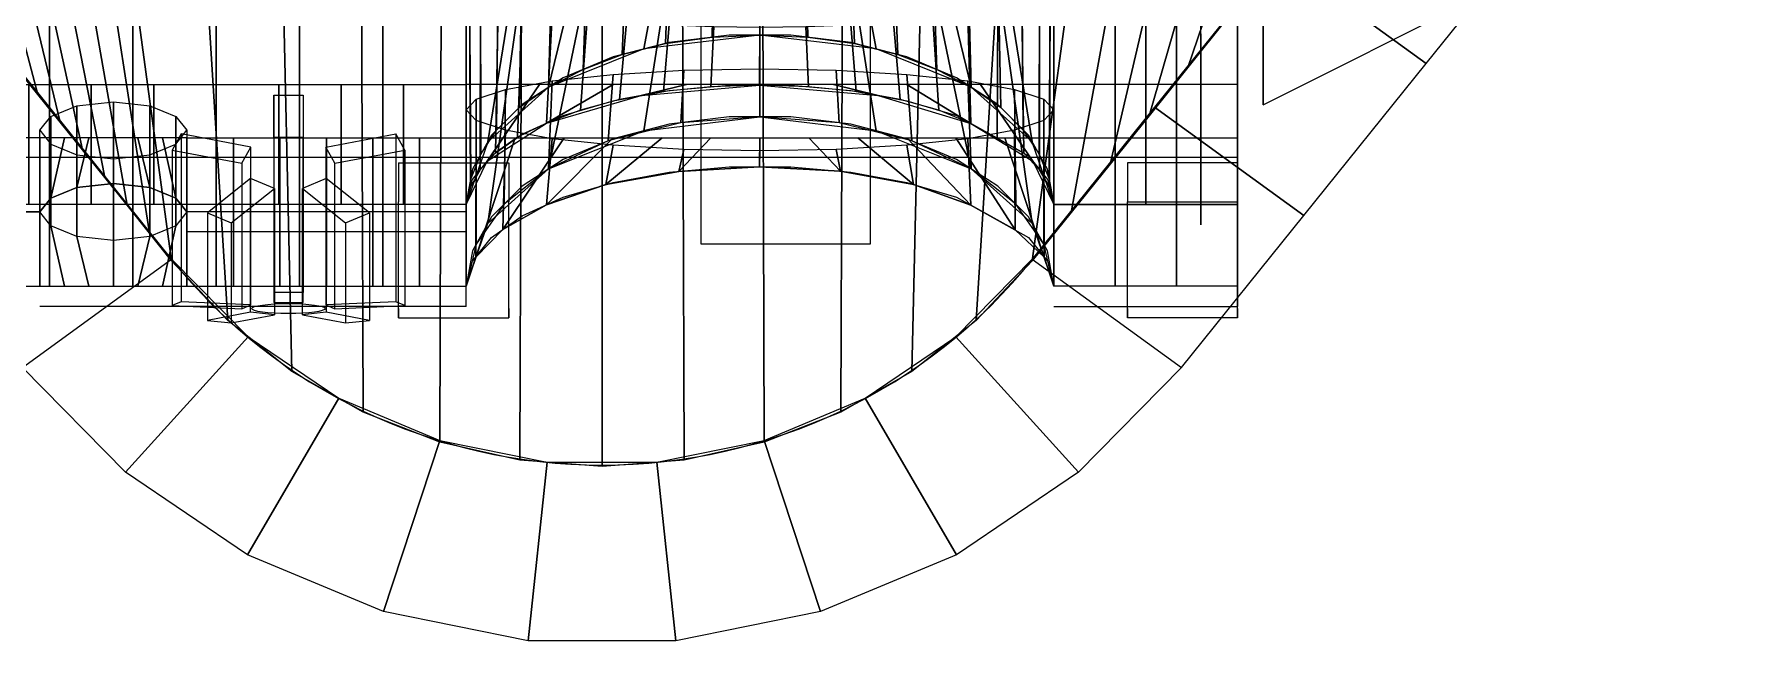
# Model space of a CAD drawing. Extents: x -54 to 215, y -235 to 116.
# Drawn here: x 123.58 to 146.99, y -145.09 to -136.71 of the extents above; entities that cross this region are included whole.
import ezdxf

# ---------------------------------------------------------------- set-up
doc = ezdxf.new("R2010")
doc.units = 0
doc.layers.get('0').update_dxf_attribs({"linetype": 'CONTINUOUS'})
for name, color, linetype in [('A', 7, 'CONTINUOUS'), ('F', 7, 'CONTINUOUS'), ('G', 7, 'CONTINUOUS'), ('GUN', 7, 'CONTINUOUS'), ('H', 7, 'CONTINUOUS'), ('J', 7, 'CONTINUOUS'), ('N', 7, 'CONTINUOUS')]:
    doc.layers.add(name, color=color, linetype=linetype)

# ---------------------------------------------------------------- blocks, each defined once
blk = doc.blocks.new('M-1-01')
at = {"color": 0, "invisible_edges": 15}
blk.add_3dface([(-1.633, -138.695, 3.696), (-1.633, -186.602, -1.879), (-59.633, -186.602, -1.879), (-59.633, -138.695, 3.696)], dxfattribs=at)
at = {"layer": 'A', "color": 0, "extrusion": (0, -0.113734, 0.993511)}
for p, q in [((-44.734, -143.528, 4.352), (-36.49, -153.766, 3.18)), ((-19.782, -147.563, 3.89), (-24.777, -153.766, 3.18))]:
    blk.add_line(p, q, dxfattribs=at)
blk.add_arc((-30.633, -147.721, 20.647), 7.5, 218.6598, 321.3402, dxfattribs=at)
at = {"layer": 'A', "color": 0}
mesh = blk.add_polymesh((2, 42), dxfattribs=at)
for k, corner in enumerate([(-42.391, -138.708), (-42.418, -139.046), (-42.444, -139.384), (-42.47, -139.722), (-42.497, -140.06), (-42.405, -140.371), (-42.286, -140.688), (-42.243, -141.024), (-42.278, -141.36), (-42.388, -141.681), (-42.567, -141.968), (-42.808, -142.208), (-43.097, -142.387), (-43.419, -142.498), (-43.45, -142.701), (-43.284, -142.998), (-43.119, -143.294), (-42.953, -143.591), (-42.788, -143.888), (-42.622, -144.184), (-42.457, -144.481), (-42.292, -144.777), (-42.126, -145.074), (-41.961, -145.371), (-41.795, -145.667), (-41.63, -145.964), (-41.461, -146.258), (-41.273, -146.542), (-41.067, -146.812), (-40.843, -147.067), (-40.601, -147.307), (-40.344, -147.53), (-40.072, -147.735), (-39.787, -147.92), (-39.489, -148.087), (-39.181, -148.232), (-38.863, -148.356), (-38.538, -148.459), (-38.207, -148.539), (-37.87, -148.597), (-37.531, -148.631), (-37.19, -148.643), (-42.391, -138.708), (-42.875, -138.747), (-43.347, -138.863), (-43.793, -139.053), (-44.203, -139.313), (-44.565, -139.634), (-44.87, -140.009), (-45.11, -140.429), (-45.279, -140.881), (-45.372, -141.355), (-45.388, -141.837), (-45.324, -142.315), (-45.184, -142.777), (-44.971, -143.211), (-44.69, -143.605), (-44.386, -143.982), (-44.083, -144.359), (-43.779, -144.736), (-43.475, -145.113), (-43.172, -145.491), (-42.868, -145.868), (-42.564, -146.245), (-42.26, -146.622), (-41.957, -146.999), (-41.653, -147.377), (-41.349, -147.754), (-41.046, -148.131), (-40.742, -148.508), (-40.438, -148.885), (-40.134, -149.262), (-39.831, -149.64), (-39.527, -150.017), (-39.223, -150.394), (-38.92, -150.771), (-38.616, -151.148), (-38.312, -151.526), (-38.008, -151.903), (-37.705, -152.28), (-37.401, -152.657), (-37.097, -153.034), (-36.793, -153.412), (-36.49, -153.789)]):
    mesh.set_mesh_vertex(divmod(k, 42), corner)
mesh = blk.add_polymesh((2, 25), dxfattribs=at)
for k, corner in enumerate([(-24.077, -148.643), (-23.424, -148.6), (-22.783, -148.474), (-22.163, -148.265), (-21.577, -147.977), (-21.033, -147.616), (-20.541, -147.188), (-20.11, -146.699), (-19.747, -146.159), (-19.457, -145.576), (-19.247, -144.961), (-19.119, -144.324), (-19.077, -143.675), (-19.119, -143.027), (-19.247, -142.39), (-19.457, -141.774), (-19.747, -141.192), (-20.11, -140.651), (-20.541, -140.163), (-21.033, -139.734), (-21.577, -139.373), (-22.163, -139.086), (-22.783, -138.877), (-23.424, -138.75), (-24.077, -138.708), (-24.777, -153.789), (-24.247, -153.131), (-23.718, -152.473), (-23.188, -151.816), (-22.658, -151.158), (-22.129, -150.5), (-21.599, -149.843), (-21.07, -149.185), (-20.54, -148.527), (-20.01, -147.87), (-19.498, -147.199), (-19.084, -146.465), (-18.789, -145.676), (-18.619, -144.852), (-18.579, -144.011), (-18.669, -143.175), (-18.887, -142.362), (-19.229, -141.592), (-19.685, -140.883), (-20.245, -140.252), (-20.896, -139.714), (-21.623, -139.282), (-22.408, -138.965), (-23.232, -138.773), (-24.077, -138.708)]):
    mesh.set_mesh_vertex(divmod(k, 25), corner)
mesh = blk.add_polymesh((2, 4), dxfattribs=at)
for k, corner in enumerate([(-36.49, -153.766), (-39.238, -150.353), (-41.986, -146.94), (-44.734, -143.528), (-38.52, -155.24), (-41.268, -151.827), (-44.016, -148.414), (-46.764, -145.001)]):
    mesh.set_mesh_vertex(divmod(k, 4), corner)
mesh = blk.add_polymesh((2, 4), dxfattribs=at)
for k, corner in enumerate([(-19.782, -147.563), (-21.447, -149.631), (-23.112, -151.698), (-24.777, -153.766), (-17.752, -149.037), (-19.417, -151.104), (-21.082, -153.172), (-22.746, -155.24)]):
    mesh.set_mesh_vertex(divmod(k, 4), corner)
mesh = blk.add_polymesh((2, 13), dxfattribs=at)
for k, corner in enumerate([(-37.19, -148.643), (-36.097, -148.643), (-35.004, -148.643), (-33.912, -148.643), (-32.819, -148.643), (-31.726, -148.643), (-30.633, -148.643), (-29.54, -148.643), (-28.448, -148.643), (-27.355, -148.643), (-26.262, -148.643), (-25.169, -148.643), (-24.077, -148.643), (-36.49, -153.789), (-35.727, -154.603), (-34.852, -155.295), (-33.882, -155.85), (-32.84, -156.255), (-31.749, -156.502), (-30.633, -156.585), (-29.517, -156.502), (-28.426, -156.255), (-27.384, -155.85), (-26.415, -155.295), (-25.539, -154.603), (-24.777, -153.789)]):
    mesh.set_mesh_vertex(divmod(k, 13), corner)
mesh = blk.add_polymesh((2, 10), dxfattribs=at)
for k, corner in enumerate([(-36.49, -153.766), (-35.447, -154.825), (-34.214, -155.658), (-32.84, -156.233), (-31.379, -156.526), (-29.888, -156.526), (-28.426, -156.233), (-27.052, -155.658), (-25.819, -154.825), (-24.777, -153.766), (-38.52, -155.24), (-37.116, -156.666), (-35.456, -157.788), (-33.605, -158.561), (-31.637, -158.956), (-29.629, -158.956), (-27.661, -158.561), (-25.81, -157.788), (-24.15, -156.666), (-22.746, -155.24)]):
    mesh.set_mesh_vertex(divmod(k, 10), corner)
blk = doc.blocks.new('M-1-03')
at = {"color": 0, "extrusion": (1, 2.46007e-33, -1.83664e-16)}
for p, q in [((41.488, 77.26, 136.424), (41.488, 74.576, 136.802)), ((41.888, 77.26, 136.424), (41.888, 74.576, 136.802)), ((41.488, 76.681, 135.496), (41.488, 74.436, 135.811)), ((41.888, 74.436, 135.811), (41.888, 76.681, 135.496)), ((41.488, 74.576, 136.802), (41.488, 74.436, 135.811)), ((41.888, 74.576, 136.802), (41.488, 74.576, 136.802)), ((41.888, 74.436, 135.811), (41.888, 74.576, 136.802)), ((41.488, 74.436, 135.811), (41.888, 74.436, 135.811))]:
    blk.add_line(p, q, dxfattribs=at)
at = {"color": 0, "extrusion": (-1.7874e-18, 0.139173, 0.990268)}
for p, q in [((41.488, 77.26, 136.424), (41.888, 77.26, 136.424)), ((41.488, 76.681, 135.496), (41.488, 77.26, 136.424)), ((41.888, 77.26, 136.424), (41.888, 76.681, 135.496)), ((40.228, 76.73, 135.575), (40.104, 76.51, 135.221)), ((41.179, 76.551, 135.288), (40.228, 76.73, 135.575)), ((41.888, 76.681, 135.496), (41.488, 76.681, 135.496)), ((40.104, 76.51, 135.221), (41.055, 76.331, 134.935)), ((41.055, 76.331, 134.935), (41.179, 76.551, 135.288)), ((43.188, 76.333, 134.939), (43.188, 75.804, 134.091)), ((41.173, 76.12, 134.597), (40.586, 75.652, 133.846)), ((42.202, 76.12, 134.597), (41.879, 75.984, 134.379)), ((42.79, 75.652, 133.846), (42.202, 76.12, 134.597)), ((41.879, 75.984, 134.379), (42.467, 75.515, 133.628)), ((40.586, 75.652, 133.846), (40.909, 75.515, 133.628)), ((42.467, 75.515, 133.628), (42.79, 75.652, 133.846)), ((49.606, 75.244, 141.825), (47.306, 75.244, 141.825)), ((44.106, 74.375, 131.8), (40.306, 74.375, 131.8))]:
    blk.add_line(p, q, dxfattribs=at)
at = {"color": 0, "extrusion": (0.309017, 0.132361, 0.941801)}
for p, q in [((40.228, 76.73, 135.575), (40.228, 74.448, 135.895)), ((40.104, 76.51, 135.221), (40.104, 74.395, 135.519)), ((41.055, 76.331, 134.935), (41.055, 74.352, 135.213)), ((41.179, 74.405, 135.589), (41.179, 76.551, 135.288)), ((40.228, 74.448, 135.895), (40.104, 74.395, 135.519)), ((41.179, 74.405, 135.589), (40.228, 74.448, 135.895)), ((40.104, 74.395, 135.519), (41.055, 74.352, 135.213)), ((41.055, 74.352, 135.213), (41.179, 74.405, 135.589))]:
    blk.add_line(p, q, dxfattribs=at)
at = {"color": 0, "extrusion": (2.55611e-17, -0.990268, 0.139173)}
for p, q in [((43.188, 76.333, 134.939), (44.688, 76.333, 134.939)), ((54.606, 76.333, 134.939), (53.106, 76.333, 134.939)), ((43.188, 74.226, 134.312), (43.188, 75.804, 134.091)), ((44.688, 74.226, 134.312), (44.688, 75.804, 134.091)), ((53.106, 74.226, 134.312), (53.106, 75.804, 134.091)), ((54.606, 74.226, 134.312), (54.606, 75.804, 134.091)), ((43.188, 74.353, 135.217), (43.188, 74.226, 134.312)), ((43.188, 74.226, 134.312), (44.688, 74.226, 134.312)), ((44.688, 74.353, 135.217), (44.688, 74.226, 134.312)), ((53.106, 74.353, 135.217), (53.106, 74.226, 134.312)), ((54.606, 74.226, 134.312), (53.106, 74.226, 134.312)), ((54.606, 74.353, 135.217), (54.606, 74.226, 134.312))]:
    blk.add_line(p, q, dxfattribs=at)
at = {"color": 0, "extrusion": (2.26321e-17, -0.848395, 0.529364)}
for p, q in [((44.688, 76.333, 134.939), (44.688, 75.804, 134.091)), ((53.106, 76.333, 134.939), (53.106, 75.804, 134.091)), ((53.106, 75.804, 134.091), (54.606, 75.804, 134.091))]:
    blk.add_line(p, q, dxfattribs=at)
at = {"color": 0, "extrusion": (-0.809017, -0.081804, -0.582065)}
for p, q in [((42.202, 76.12, 134.597), (42.202, 74.302, 134.853)), ((41.879, 74.269, 134.62), (41.879, 75.984, 134.379)), ((42.79, 75.652, 133.846), (42.79, 74.189, 134.052)), ((42.467, 75.515, 133.628), (42.467, 74.156, 133.819)), ((42.202, 74.302, 134.853), (41.879, 74.269, 134.62)), ((41.879, 74.269, 134.62), (42.467, 74.156, 133.819)), ((42.79, 74.189, 134.052), (42.202, 74.302, 134.853)), ((42.467, 74.156, 133.819), (42.79, 74.189, 134.052))]:
    blk.add_line(p, q, dxfattribs=at)
at = {"color": 0, "extrusion": (-0.809017, 0.081804, 0.582065)}
blk.add_line((40.586, 75.652, 133.846), (40.586, 74.189, 134.052), dxfattribs=at)
at = {"color": 0, "extrusion": (-2.55611e-17, 0.990268, -0.139173)}
blk.add_line((52.106, 74.375, 131.8), (54.606, 74.375, 131.8), dxfattribs=at)
at = {"color": 0}
blk.add_polyline3d([(44.106, 74.398, 0)], dxfattribs=at)
at = {"color": 0, "extrusion": (2.55611e-17, -0.990268, 0.139173)}
blk.add_circle((41.688, 144.249, -54.811), 0.5, dxfattribs=at)
at = {"color": 0, "invisible_edges": 15}
for points in [[(54.106, 83.842, 126.479), (54.106, 84.538, 131.43), (54.106, 80.775, 131.959), (54.106, 77.116, 127.424)], [(49.606, 75.314, 142.32), (49.606, 82.444, 141.318), (47.306, 82.444, 141.318), (47.306, 75.314, 142.32)], [(47.306, 82.374, 140.823), (49.606, 82.374, 140.823), (49.606, 75.244, 141.825), (47.306, 75.244, 141.825)], [(49.606, 75.244, 141.825), (49.606, 82.374, 140.823), (47.306, 82.374, 140.823), (47.306, 75.244, 141.825)], [(54.606, 76.392, 126.516), (54.606, 81.928, 125.738), (54.606, 82.067, 126.728), (54.606, 77.116, 127.424)], [(54.106, 77.116, 127.424), (54.106, 75.486, 131.692), (54.106, 78.093, 135.87), (54.106, 80.775, 131.959)], [(54.606, 80.7, 140.048), (54.606, 80.195, 141.129), (54.606, 74.375, 131.8), (54.606, 75.486, 131.692)], [(41.488, 77.26, 136.424), (41.488, 74.576, 136.802), (41.888, 74.576, 136.802), (41.888, 77.26, 136.424)], [(41.488, 74.576, 136.802), (41.488, 74.436, 135.811), (41.488, 76.681, 135.496), (41.488, 77.26, 136.424)], [(41.888, 77.26, 136.424), (41.888, 76.681, 135.496), (41.888, 74.436, 135.811), (41.888, 74.576, 136.802)], [(54.606, 76.392, 126.516), (54.606, 77.116, 127.424), (54.606, 75.486, 131.692), (54.606, 74.375, 131.8)], [(40.228, 76.73, 135.575), (40.104, 76.51, 135.221), (40.104, 74.395, 135.519), (40.228, 74.448, 135.895)], [(40.228, 76.73, 135.575), (41.179, 76.551, 135.288), (41.179, 74.405, 135.589), (40.228, 74.448, 135.895)], [(41.488, 76.681, 135.496), (41.888, 76.681, 135.496), (41.888, 74.436, 135.811), (41.488, 74.436, 135.811)], [(40.104, 76.51, 135.221), (41.055, 76.331, 134.935), (41.055, 74.352, 135.213), (40.104, 74.395, 135.519)], [(41.179, 76.551, 135.288), (41.055, 76.331, 134.935), (41.055, 74.352, 135.213), (41.179, 74.405, 135.589)], [(43.188, 74.226, 134.312), (43.188, 75.804, 134.091), (43.188, 76.333, 134.939), (43.188, 74.353, 135.217)], [(44.688, 74.226, 134.312), (44.688, 75.804, 134.091), (44.688, 76.333, 134.939), (44.688, 74.353, 135.217)], [(53.106, 74.226, 134.312), (53.106, 75.804, 134.091), (53.106, 76.333, 134.939), (53.106, 74.353, 135.217)], [(54.606, 74.226, 134.312), (54.606, 75.804, 134.091), (54.606, 76.333, 134.939), (54.606, 74.353, 135.217)], [(42.202, 76.12, 134.597), (42.202, 74.302, 134.853), (41.879, 74.269, 134.62), (41.879, 75.984, 134.379)], [(42.79, 75.652, 133.846), (42.202, 76.12, 134.597), (42.202, 74.302, 134.853), (42.79, 74.189, 134.052)], [(41.879, 75.984, 134.379), (42.467, 75.515, 133.628), (42.467, 74.156, 133.819), (41.879, 74.269, 134.62)], [(42.467, 74.156, 133.819), (42.79, 74.189, 134.052), (42.79, 75.652, 133.846), (42.467, 75.515, 133.628)], [(40.228, 74.448, 135.895), (41.179, 74.405, 135.589), (41.055, 74.352, 135.213), (40.104, 74.395, 135.519)], [(41.888, 74.576, 136.802), (41.888, 74.436, 135.811), (41.488, 74.436, 135.811), (41.488, 74.576, 136.802)], [(42.467, 74.156, 133.819), (41.879, 74.269, 134.62), (42.202, 74.302, 134.853), (42.79, 74.189, 134.052)], [(43.188, 74.353, 135.217), (44.688, 74.353, 135.217), (44.688, 74.226, 134.312), (43.188, 74.226, 134.312)], [(54.606, 74.353, 135.217), (53.106, 74.353, 135.217), (53.106, 74.226, 134.312), (54.606, 74.226, 134.312)]]:
    blk.add_3dface(points, dxfattribs=at)
at = {"layer": 'F', "color": 0, "extrusion": (-1, -4.79383e-17, -1.57435e-16)}
blk.add_line((54.606, 76.392, 126.516), (54.606, 81.928, 125.738), dxfattribs=at)
at = {"layer": 'F', "color": 0}
for points in [[(52.106, 75.486, 0), (52.018, 75.968, 0), (51.76, 76.429, 0), (51.342, 76.848, 0), (50.782, 77.208, 0), (50.106, 77.493, 0), (49.342, 77.69, 0), (48.524, 77.791, 0), (47.688, 77.791, 0), (46.87, 77.69, 0), (46.106, 77.493, 0), (45.429, 77.208, 0), (44.87, 76.848, 0), (44.452, 76.429, 0), (44.193, 75.968, 0), (44.106, 75.486, 0)], [(44.106, 75.486, 0), (44.193, 75.825, 0), (44.452, 76.149, 0), (44.87, 76.444, 0), (45.429, 76.697, 0), (46.106, 76.898, 0), (46.87, 77.036, 0), (47.688, 77.107, 0), (48.524, 77.107, 0), (49.342, 77.036, 0), (50.106, 76.898, 0), (50.782, 76.697, 0), (51.76, 76.149, 0), (52.018, 75.825, 0), (52.106, 75.486, 0)]]:
    blk.add_polyline3d(points, dxfattribs=at)
at = {"layer": 'H', "color": 0, "extrusion": (-1, -4.79383e-17, -1.57435e-16)}
for p, q in [((54.106, 77.116, 127.424), (54.106, 83.842, 126.479)), ((54.606, 77.116, 127.424), (54.606, 82.067, 126.728)), ((54.106, 78.093, 135.87), (54.106, 75.486, 131.692)), ((54.106, 75.486, 131.692), (54.106, 77.116, 127.424)), ((54.606, 77.116, 127.424), (54.606, 75.486, 131.692)), ((54.606, 77.116, 127.424), (54.606, 75.486, 131.692)), ((54.606, 76.392, 126.516), (37.306, 76.392, 126.516)), ((54.606, 76.392, 126.516), (54.606, 74.375, 131.8))]:
    blk.add_line(p, q, dxfattribs=at)
at = {"layer": 'H', "color": 0, "extrusion": (-1.7874e-18, 0.139173, 0.990268)}
for p, q in [((47.306, 75.244, 141.825), (47.306, 82.374, 140.823)), ((49.606, 82.374, 140.823), (49.606, 75.244, 141.825)), ((54.606, 75.486, 131.692), (54.606, 80.7, 140.048)), ((54.606, 74.375, 131.8), (54.606, 80.195, 141.129)), ((44.106, 74.375, 131.8), (44.106, 76.392, 126.516)), ((44.106, 75.384, 129.158), (40.306, 75.384, 129.158)), ((40.306, 74.375, 131.8), (38.306, 74.375, 131.8))]:
    blk.add_line(p, q, dxfattribs=at)
at = {"layer": 'H', "color": 0}
for points in [[(52.106, 74.375, 0), (52.018, 74.856, 0), (51.76, 75.317, 0), (51.342, 75.737, 0), (50.782, 76.097, 0), (50.106, 76.381, 0), (49.342, 76.578, 0), (48.524, 76.679, 0), (47.688, 76.679, 0), (46.87, 76.578, 0), (46.106, 76.381, 0), (45.429, 76.097, 0), (44.87, 75.737, 0), (44.452, 75.317, 0), (44.193, 74.856, 0), (44.106, 74.375, 0)], [(44.106, 74.375, 0), (44.193, 74.714, 0), (44.452, 75.038, 0), (44.87, 75.333, 0), (45.429, 75.586, 0), (46.106, 75.786, 0), (46.87, 75.925, 0), (47.688, 75.996, 0), (48.524, 75.996, 0), (49.342, 75.925, 0), (50.106, 75.786, 0), (50.782, 75.586, 0), (51.76, 75.038, 0), (52.018, 74.714, 0), (52.106, 74.375, 0)]]:
    blk.add_polyline3d(points, dxfattribs=at)
at = {"layer": 'H', "color": 0, "extrusion": (-1, -4.79383e-17, -1.57435e-16)}
for centre in [(-77.358, 133.656, -54.106), (-77.308, 128.394, -54.106), (-76.901, 129.461, -54.106), (-76.693, 132.59, -54.106), (-76.472, 130.584, -54.106), (-76.08, 131.609, -54.106)]:
    blk.add_circle(centre, 0.15, dxfattribs=at)
at = {"layer": 'N', "color": 0, "extrusion": (-1.7874e-18, 0.139173, 0.990268)}
for p, q in [((42.197, 76.551, 135.288), (43.148, 76.73, 135.575)), ((43.271, 76.51, 135.221), (43.148, 76.73, 135.575)), ((42.32, 76.331, 134.935), (42.197, 76.551, 135.288)), ((42.32, 76.331, 134.935), (43.271, 76.51, 135.221)), ((41.497, 75.984, 134.379), (41.173, 76.12, 134.597)), ((40.909, 75.515, 133.628), (41.497, 75.984, 134.379))]:
    blk.add_line(p, q, dxfattribs=at)
at = {"layer": 'N', "color": 0, "extrusion": (0.309017, -0.132361, -0.941801)}
for p, q in [((43.148, 76.73, 135.575), (43.148, 74.448, 135.895)), ((42.197, 76.551, 135.288), (42.197, 74.405, 135.589)), ((42.32, 74.352, 135.213), (42.32, 76.331, 134.935)), ((43.271, 76.51, 135.221), (43.271, 74.395, 135.519)), ((43.148, 74.448, 135.895), (42.197, 74.405, 135.589)), ((43.271, 74.395, 135.519), (43.148, 74.448, 135.895)), ((42.197, 74.405, 135.589), (42.32, 74.352, 135.213)), ((42.32, 74.352, 135.213), (43.271, 74.395, 135.519))]:
    blk.add_line(p, q, dxfattribs=at)
at = {"layer": 'N', "color": 0, "extrusion": (-0.809017, 0.081804, 0.582065)}
for p, q in [((41.173, 74.302, 134.853), (41.173, 76.12, 134.597)), ((41.497, 75.984, 134.379), (41.497, 74.269, 134.62)), ((40.909, 75.515, 133.628), (40.909, 74.156, 133.819)), ((41.173, 74.302, 134.853), (40.586, 74.189, 134.052)), ((40.909, 74.156, 133.819), (41.497, 74.269, 134.62)), ((41.497, 74.269, 134.62), (41.173, 74.302, 134.853)), ((40.586, 74.189, 134.052), (40.909, 74.156, 133.819))]:
    blk.add_line(p, q, dxfattribs=at)
at = {"layer": 'N', "color": 0, "invisible_edges": 15}
for points in [[(43.271, 76.51, 135.221), (43.148, 76.73, 135.575), (42.197, 76.551, 135.288), (42.32, 76.331, 134.935)], [(42.197, 74.405, 135.589), (43.148, 74.448, 135.895), (43.148, 76.73, 135.575), (42.197, 76.551, 135.288)], [(43.271, 74.395, 135.519), (43.271, 76.51, 135.221), (43.148, 76.73, 135.575), (43.148, 74.448, 135.895)], [(42.32, 76.331, 134.935), (42.197, 76.551, 135.288), (42.197, 74.405, 135.589), (42.32, 74.352, 135.213)], [(42.32, 76.331, 134.935), (43.271, 76.51, 135.221), (43.271, 74.395, 135.519), (42.32, 74.352, 135.213)], [(40.586, 75.652, 133.846), (41.173, 76.12, 134.597), (41.173, 74.302, 134.853), (40.586, 74.189, 134.052)], [(41.173, 76.12, 134.597), (41.173, 74.302, 134.853), (41.497, 74.269, 134.62), (41.497, 75.984, 134.379)], [(40.909, 74.156, 133.819), (41.497, 74.269, 134.62), (41.497, 75.984, 134.379), (40.909, 75.515, 133.628)], [(40.586, 74.189, 134.052), (40.909, 74.156, 133.819), (40.909, 75.515, 133.628), (40.586, 75.652, 133.846)], [(43.271, 74.395, 135.519), (42.32, 74.352, 135.213), (42.197, 74.405, 135.589), (43.148, 74.448, 135.895)], [(40.586, 74.189, 134.052), (41.173, 74.302, 134.853), (41.497, 74.269, 134.62), (40.909, 74.156, 133.819)]]:
    blk.add_3dface(points, dxfattribs=at)
at = {"layer": 'G', "color": 0}
mesh = blk.add_polymesh((2, 7), dxfattribs=at)
for k, corner in enumerate([(37.306, 80.7), (38.439, 80.7), (39.573, 80.7), (40.706, 80.7), (41.839, 80.7), (42.973, 80.7), (44.106, 80.7), (37.306, 75.486), (38.439, 75.486), (39.573, 75.486), (40.706, 75.486), (41.839, 75.486), (42.973, 75.486), (44.106, 75.486)]):
    mesh.set_mesh_vertex(divmod(k, 7), corner)
mesh = blk.add_polymesh((2, 9), dxfattribs=at)
for k, corner in enumerate([(44.106, 80.7), (45.106, 80.7), (46.106, 80.7), (47.106, 80.7), (48.106, 80.7), (49.106, 80.7), (50.106, 80.7), (51.106, 80.7), (52.106, 80.7), (44.106, 75.486), (44.401, 76.338), (45.23, 77.08), (46.524, 77.601), (48.106, 77.791), (49.688, 77.601), (50.982, 77.08), (51.811, 76.338), (52.106, 75.486)]):
    mesh.set_mesh_vertex(divmod(k, 9), corner)
mesh = blk.add_polymesh((2, 3), dxfattribs=at)
for k, corner in enumerate([(52.106, 80.7), (53.356, 80.7), (54.606, 80.7), (52.106, 75.486), (53.356, 75.486), (54.606, 75.486)]):
    mesh.set_mesh_vertex(divmod(k, 3), corner)
mesh = blk.add_polymesh((2, 21), dxfattribs=at)
for k, corner in enumerate([(44.106, 75.486), (44.169, 75.832), (44.307, 76.171), (44.521, 76.499), (44.828, 76.806), (45.23, 77.08), (45.698, 77.321), (46.229, 77.525), (46.819, 77.677), (47.455, 77.762), (48.106, 77.791), (48.757, 77.762), (49.393, 77.677), (49.983, 77.525), (50.513, 77.321), (50.982, 77.08), (51.384, 76.806), (51.69, 76.499), (51.905, 76.171), (52.043, 75.832), (52.106, 75.486), (44.106, 78.457), (44.155, 78.544), (44.302, 78.629), (44.542, 78.71), (44.87, 78.784), (45.277, 78.851), (45.755, 78.907), (46.29, 78.953), (46.87, 78.986), (47.48, 79.007), (48.106, 79.014), (48.732, 79.007), (49.342, 78.986), (49.922, 78.953), (50.457, 78.907), (50.934, 78.851), (51.342, 78.784), (51.67, 78.71), (51.91, 78.629), (52.057, 78.544), (52.106, 78.457)]):
    mesh.set_mesh_vertex(divmod(k, 21), corner)
mesh = blk.add_polymesh((2, 21), dxfattribs=at)
for k, corner in enumerate([(44.106, 78.457), (44.155, 78.37), (44.302, 78.285), (44.542, 78.204), (44.87, 78.13), (45.277, 78.063), (45.755, 78.007), (46.29, 77.961), (46.87, 77.928), (47.48, 77.907), (48.106, 77.9), (48.732, 77.907), (49.342, 77.928), (49.922, 77.961), (50.457, 78.007), (50.934, 78.063), (51.342, 78.13), (51.67, 78.204), (51.91, 78.285), (52.057, 78.37), (52.106, 78.457), (44.106, 75.486), (44.167, 75.725), (44.3, 75.959), (44.505, 76.187), (44.808, 76.401), (45.201, 76.594), (45.663, 76.767), (46.192, 76.913), (46.791, 77.022), (47.437, 77.085), (48.101, 77.107), (48.766, 77.086), (49.413, 77.023), (50.012, 76.915), (50.542, 76.769), (50.975, 76.589), (51.336, 76.387), (51.697, 76.185), (51.912, 75.959), (52.044, 75.725), (52.106, 75.486)]):
    mesh.set_mesh_vertex(divmod(k, 21), corner)
mesh = blk.add_polymesh((2, 9), dxfattribs=at)
for k, corner in enumerate([(37.306, 77.116), (38.156, 77.116), (39.006, 77.116), (39.856, 77.116), (40.706, 77.116), (41.556, 77.116), (42.406, 77.116), (43.256, 77.116), (44.106, 77.116), (37.306, 75.486), (38.156, 75.486), (39.006, 75.486), (39.856, 75.486), (40.706, 75.486), (41.556, 75.486), (42.406, 75.486), (43.256, 75.486), (44.106, 75.486)]):
    mesh.set_mesh_vertex(divmod(k, 9), corner)
mesh = blk.add_polymesh((2, 9), dxfattribs=at)
for k, corner in enumerate([(44.106, 75.486), (44.392, 76.074), (45.201, 76.594), (46.491, 76.968), (48.101, 77.107), (49.713, 76.969), (50.975, 76.589), (51.82, 76.074), (52.106, 75.486), (44.106, 77.116), (45.106, 77.116), (46.106, 77.116), (47.106, 77.116), (48.106, 77.116), (49.106, 77.116), (50.106, 77.116), (51.106, 77.116), (52.106, 77.116)]):
    mesh.set_mesh_vertex(divmod(k, 9), corner)
mesh = blk.add_polymesh((2, 4), dxfattribs=at)
for k, corner in enumerate([(54.606, 77.116), (53.773, 77.116), (52.939, 77.116), (52.106, 77.116), (54.606, 75.486), (53.773, 75.486), (52.939, 75.486), (52.106, 75.486)]):
    mesh.set_mesh_vertex(divmod(k, 4), corner)
at = {"layer": 'H', "color": 0}
mesh = blk.add_polymesh((2, 9), dxfattribs=at)
for k, corner in enumerate([(44.106, 74.375), (44.401, 75.226), (45.23, 75.969), (46.524, 76.489), (48.106, 76.679), (49.688, 76.489), (50.982, 75.969), (51.811, 75.226), (52.106, 74.375), (44.106, 80.195), (45.106, 80.195), (46.106, 80.195), (47.106, 80.195), (48.106, 80.195), (49.106, 80.195), (50.106, 80.195), (51.106, 80.195), (52.106, 80.195)]):
    mesh.set_mesh_vertex(divmod(k, 9), corner)
mesh = blk.add_polymesh((2, 13), dxfattribs=at)
for k, corner in enumerate([(44.106, 76.774), (44.242, 76.918), (44.642, 77.052), (45.277, 77.167), (46.106, 77.256), (47.071, 77.311), (48.106, 77.33), (49.141, 77.311), (50.106, 77.256), (50.934, 77.167), (51.57, 77.052), (51.97, 76.918), (52.106, 76.774), (44.106, 74.375), (44.245, 74.948), (44.623, 75.49), (45.23, 75.969), (46.041, 76.354), (47.028, 76.598), (48.106, 76.679), (49.183, 76.598), (50.171, 76.354), (50.982, 75.969), (51.588, 75.49), (51.967, 74.948), (52.106, 74.375)]):
    mesh.set_mesh_vertex(divmod(k, 13), corner)
mesh = blk.add_polymesh((2, 7), dxfattribs=at)
for k, corner in enumerate([(40.306, 75.384), (40.155, 75.573), (39.802, 75.716), (39.306, 75.771), (38.81, 75.716), (38.457, 75.573), (38.306, 75.384), (40.306, 76.495), (40.155, 76.685), (39.802, 76.827), (39.306, 76.883), (38.81, 76.827), (38.457, 76.685), (38.306, 76.495)]):
    mesh.set_mesh_vertex(divmod(k, 7), corner)
mesh = blk.add_polymesh((2, 13), dxfattribs=at)
for k, corner in enumerate([(52.106, 76.774), (51.97, 76.63), (51.57, 76.495), (50.934, 76.38), (50.106, 76.291), (49.141, 76.236), (48.106, 76.217), (47.071, 76.236), (46.106, 76.291), (45.277, 76.38), (44.642, 76.495), (44.242, 76.63), (44.106, 76.774), (52.106, 74.375), (51.973, 74.771), (51.577, 75.141), (50.975, 75.478), (50.197, 75.759), (49.202, 75.937), (48.101, 75.996), (47.001, 75.936), (46.007, 75.757), (45.201, 75.483), (44.606, 75.146), (44.239, 74.771), (44.106, 74.375)]):
    mesh.set_mesh_vertex(divmod(k, 13), corner)
mesh = blk.add_polymesh((2, 3), dxfattribs=at)
for k, corner in enumerate([(37.306, 75.384), (37.806, 75.384), (38.306, 75.384), (37.306, 76.392), (37.806, 76.392), (38.306, 76.392)]):
    mesh.set_mesh_vertex(divmod(k, 3), corner)
mesh = blk.add_polymesh((2, 7), dxfattribs=at)
for k, corner in enumerate([(38.306, 76.495), (38.457, 76.306), (38.81, 76.163), (39.306, 76.108), (39.802, 76.163), (40.155, 76.306), (40.306, 76.495), (38.306, 75.384), (38.457, 75.194), (38.81, 75.051), (39.306, 74.996), (39.802, 75.051), (40.155, 75.194), (40.306, 75.384)]):
    mesh.set_mesh_vertex(divmod(k, 7), corner)
mesh = blk.add_polymesh((2, 7), dxfattribs=at)
for k, corner in enumerate([(38.306, 75.384), (38.457, 75.573), (38.81, 75.716), (39.306, 75.771), (39.802, 75.716), (40.155, 75.573), (40.306, 75.384), (38.306, 76.392), (38.639, 76.392), (38.973, 76.392), (39.306, 76.392), (39.639, 76.392), (39.973, 76.392), (40.306, 76.392)]):
    mesh.set_mesh_vertex(divmod(k, 7), corner)
mesh = blk.add_polymesh((2, 7), dxfattribs=at)
for k, corner in enumerate([(44.106, 75.384), (43.473, 75.384), (42.839, 75.384), (42.206, 75.384), (41.573, 75.384), (40.939, 75.384), (40.306, 75.384), (44.106, 76.392), (43.473, 76.392), (42.839, 76.392), (42.206, 76.392), (41.573, 76.392), (40.939, 76.392), (40.306, 76.392)]):
    mesh.set_mesh_vertex(divmod(k, 7), corner)
mesh = blk.add_polymesh((2, 13), dxfattribs=at)
for k, corner in enumerate([(52.106, 74.375), (51.973, 74.771), (51.577, 75.141), (50.975, 75.478), (50.197, 75.759), (49.202, 75.937), (48.101, 75.996), (47.001, 75.936), (46.007, 75.757), (45.201, 75.483), (44.606, 75.146), (44.239, 74.771), (44.106, 74.375), (52.106, 76.392), (51.439, 76.392), (50.773, 76.392), (50.106, 76.392), (49.439, 76.392), (48.773, 76.392), (48.106, 76.392), (47.439, 76.392), (46.773, 76.392), (46.106, 76.392), (45.439, 76.392), (44.773, 76.392), (44.106, 76.392)]):
    mesh.set_mesh_vertex(divmod(k, 13), corner)
mesh = blk.add_polymesh((2, 4), dxfattribs=at)
for k, corner in enumerate([(54.606, 74.375), (53.773, 74.375), (52.939, 74.375), (52.106, 74.375), (54.606, 76.392), (53.773, 76.392), (52.939, 76.392), (52.106, 76.392)]):
    mesh.set_mesh_vertex(divmod(k, 4), corner)
mesh = blk.add_polymesh((2, 3), dxfattribs=at)
for k, corner in enumerate([(37.306, 74.375), (37.806, 74.375), (38.306, 74.375), (37.306, 75.384), (37.806, 75.384), (38.306, 75.384)]):
    mesh.set_mesh_vertex(divmod(k, 3), corner)
mesh = blk.add_polymesh((2, 7), dxfattribs=at)
for k, corner in enumerate([(38.306, 74.375), (38.639, 74.375), (38.973, 74.375), (39.306, 74.375), (39.639, 74.375), (39.973, 74.375), (40.306, 74.375), (38.306, 75.384), (38.457, 75.194), (38.81, 75.051), (39.306, 74.996), (39.802, 75.051), (40.155, 75.194), (40.306, 75.384)]):
    mesh.set_mesh_vertex(divmod(k, 7), corner)
mesh = blk.add_polymesh((2, 7), dxfattribs=at)
for k, corner in enumerate([(44.106, 75.384), (43.473, 75.384), (42.839, 75.384), (42.206, 75.384), (41.573, 75.384), (40.939, 75.384), (40.306, 75.384), (44.106, 74.375), (43.473, 74.375), (42.839, 74.375), (42.206, 74.375), (41.573, 74.375), (40.939, 74.375), (40.306, 74.375)]):
    mesh.set_mesh_vertex(divmod(k, 7), corner)
at = {"layer": 'J', "color": 0}
mesh = blk.add_polymesh((2, 4), dxfattribs=at)
for k, corner in enumerate([(52.106, 80.195), (52.939, 80.195), (53.773, 80.195), (54.606, 80.195), (52.106, 74.375), (52.939, 74.375), (53.773, 74.375), (54.606, 74.375)]):
    mesh.set_mesh_vertex(divmod(k, 4), corner)
at = {"layer": 'N', "color": 0}
mesh = blk.add_polymesh((2, 7), dxfattribs=at)
for k, corner in enumerate([(44.106, 80.195), (42.973, 80.195), (41.839, 80.195), (40.706, 80.195), (39.573, 80.195), (38.439, 80.195), (37.306, 80.195), (44.106, 74.375), (42.973, 74.375), (41.839, 74.375), (40.706, 74.375), (39.573, 74.375), (38.439, 74.375), (37.306, 74.375)]):
    mesh.set_mesh_vertex(divmod(k, 7), corner)
blk = doc.blocks.new('M-1-07')
at = {"color": 0, "invisible_edges": 15}
for points in [[(34.464, -17.5, 17.857), (19, -48, 1.5), (9, -53, 6.5), (9, -45.5, 19)], [(9, -45.5, 19), (9, -35.602, 20.426), (9, -35.602, 6), (9, -53, 6.5)], [(9, -53, 6.5), (9, -39, 6), (9, -39, 5), (9, -48, 1.5)], [(9, -53, 6.5), (19, -48, 1.5), (9, -48, 1.5)]]:
    blk.add_3dface(points, dxfattribs=at)
at = {"layer": 'A', "color": 0}
for p, q in [((9, -53, 6.5), (9, -39, 6)), ((9, -45.5, 19), (9, -53, 6.5)), ((9, -53, 6.5), (9, -48, 1.5)), ((9, -53, 6.5), (19, -48, 1.5))]:
    blk.add_line(p, q, dxfattribs=at)
at = {"layer": 'GUN', "color": 0}
blk.add_blockref('M-1-03', (-45.956, -130.106, -119.131), dxfattribs=at)
blk = doc.blocks.new('M-1-05')
at = {"color": 0, "invisible_edges": 15}
blk.add_3dface([(-58.3, 58.7, -26), (-58.3, 25.7, -15.5), (-1.2, 25.7, -15.5), (-1.2, 58.7, -26)], dxfattribs=at)

msp = doc.modelspace()

# ---------------------------------------------------------------- block references
at = {"color": 0}
msp.add_blockref('M-1-05', (161.055, -187.846), dxfattribs=at)
at = {"color": 0, "extrusion": (3.86209e-19, -0.002094, 0.999998)}
for name, p in [('M-1-01', (161.938, 14.009, 5.327)), ('M-1-07', (131.305, -84.631, 11.327))]:
    msp.add_blockref(name, p, dxfattribs=at)

doc.saveas('drawing.dxf')
